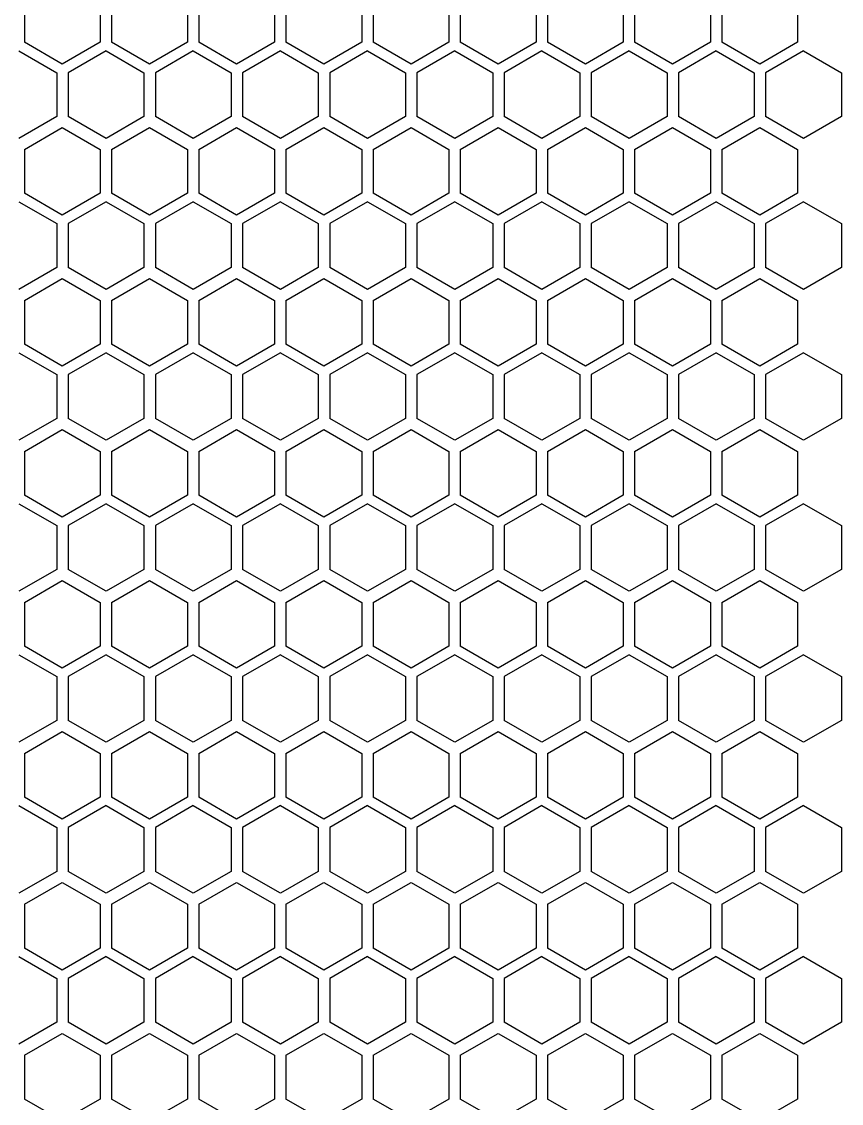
# Model space of a CAD drawing. Extents: x 61367 to 140945, y -1257 to 25588.
# Drawn here: x 71059.6 to 71146.1, y 15887.5 to 16001.6 of the extents above; entities that cross this region are included whole.
import ezdxf

# ---------------------------------------------------------------- set-up
doc = ezdxf.new("R2010")
doc.units = 0
doc.header["$MEASUREMENT"] = 0
doc.layers.get('0').update_dxf_attribs({"linetype": 'CONTINUOUS'})
doc.layers.add('4215-0412-2_0', color=7, linetype='CONTINUOUS')

# ---------------------------------------------------------------- blocks, each defined once
blk = doc.blocks.new('ERGRTHTHRT')
at = {"layer": '4215-0412-2_0', "color": 7, "linetype": 'Continuous'}
for p, q in [((-37459.32, -67689.54), (-37459.32, -67694.16)), ((-37451.32, -67689.54), (-37451.32, -67694.16)), ((-37450.12, -67689.54), (-37450.12, -67694.16)), ((-37442.12, -67689.54), (-37442.12, -67694.16)), ((-37440.92, -67689.54), (-37440.92, -67694.16)), ((-37432.92, -67689.54), (-37432.92, -67694.16)), ((-37431.72, -67689.54), (-37431.72, -67694.16)), ((-37423.72, -67689.54), (-37423.72, -67694.16)), ((-37422.52, -67689.54), (-37422.52, -67694.16)), ((-37414.52, -67689.54), (-37414.52, -67694.16)), ((-37413.32, -67689.54), (-37413.32, -67694.16)), ((-37405.32, -67689.54), (-37405.32, -67694.16)), ((-37404.12, -67689.54), (-37404.12, -67694.16)), ((-37396.12, -67689.54), (-37396.12, -67694.16)), ((-37394.92, -67689.54), (-37394.92, -67694.16)), ((-37386.92, -67689.54), (-37386.92, -67694.16)), ((-37385.72, -67689.54), (-37385.72, -67694.16)), ((-37377.72, -67689.54), (-37377.72, -67694.16)), ((-37455.32, -67696.47), (-37459.32, -67694.16)), ((-37451.32, -67694.16), (-37455.32, -67696.47)), ((-37446.12, -67696.47), (-37450.12, -67694.16)), ((-37442.12, -67694.16), (-37446.12, -67696.47)), ((-37436.92, -67696.47), (-37440.92, -67694.16)), ((-37432.92, -67694.16), (-37436.92, -67696.47)), ((-37427.72, -67696.47), (-37431.72, -67694.16)), ((-37423.72, -67694.16), (-37427.72, -67696.47)), ((-37418.52, -67696.47), (-37422.52, -67694.16)), ((-37414.52, -67694.16), (-37418.52, -67696.47)), ((-37409.32, -67696.47), (-37413.32, -67694.16)), ((-37405.32, -67694.16), (-37409.32, -67696.47)), ((-37400.12, -67696.47), (-37404.12, -67694.16)), ((-37396.12, -67694.16), (-37400.12, -67696.47)), ((-37390.92, -67696.47), (-37394.92, -67694.16)), ((-37386.92, -67694.16), (-37390.92, -67696.47)), ((-37381.72, -67696.47), (-37385.72, -67694.16)), ((-37377.72, -67694.16), (-37381.72, -67696.47)), ((-37459.9, -67695.06), (-37455.9, -67697.37)), ((-37450.7, -67695.06), (-37454.7, -67697.37)), ((-37450.7, -67695.06), (-37446.7, -67697.37)), ((-37441.5, -67695.06), (-37445.5, -67697.37)), ((-37441.5, -67695.06), (-37437.5, -67697.37)), ((-37432.3, -67695.06), (-37436.3, -67697.37)), ((-37432.3, -67695.06), (-37428.3, -67697.37)), ((-37423.1, -67695.06), (-37427.1, -67697.37)), ((-37423.1, -67695.06), (-37419.1, -67697.37)), ((-37413.9, -67695.06), (-37417.9, -67697.37)), ((-37413.9, -67695.06), (-37409.9, -67697.37)), ((-37404.7, -67695.06), (-37408.7, -67697.37)), ((-37404.7, -67695.06), (-37400.7, -67697.37)), ((-37395.5, -67695.06), (-37399.5, -67697.37)), ((-37395.5, -67695.06), (-37391.5, -67697.37)), ((-37386.3, -67695.06), (-37390.3, -67697.37)), ((-37386.3, -67695.06), (-37382.3, -67697.37)), ((-37377.1, -67695.06), (-37381.1, -67697.37)), ((-37377.1, -67695.06), (-37373.1, -67697.37)), ((-37455.9, -67697.37), (-37455.9, -67701.99)), ((-37454.7, -67697.37), (-37454.7, -67701.99)), ((-37446.7, -67697.37), (-37446.7, -67701.99)), ((-37445.5, -67697.37), (-37445.5, -67701.99)), ((-37437.5, -67697.37), (-37437.5, -67701.99)), ((-37436.3, -67697.37), (-37436.3, -67701.99)), ((-37428.3, -67697.37), (-37428.3, -67701.99)), ((-37427.1, -67697.37), (-37427.1, -67701.99)), ((-37419.1, -67697.37), (-37419.1, -67701.99)), ((-37417.9, -67697.37), (-37417.9, -67701.99)), ((-37409.9, -67697.37), (-37409.9, -67701.99)), ((-37408.7, -67697.37), (-37408.7, -67701.99)), ((-37400.7, -67697.37), (-37400.7, -67701.99)), ((-37399.5, -67697.37), (-37399.5, -67701.99)), ((-37391.5, -67697.37), (-37391.5, -67701.99)), ((-37390.3, -67697.37), (-37390.3, -67701.99)), ((-37382.3, -67697.37), (-37382.3, -67701.99)), ((-37381.1, -67697.37), (-37381.1, -67701.99)), ((-37373.1, -67697.37), (-37373.1, -67701.99)), ((-37455.9, -67701.99), (-37459.9, -67704.3)), ((-37450.7, -67704.3), (-37454.7, -67701.99)), ((-37446.7, -67701.99), (-37450.7, -67704.3)), ((-37441.5, -67704.3), (-37445.5, -67701.99)), ((-37437.5, -67701.99), (-37441.5, -67704.3)), ((-37432.3, -67704.3), (-37436.3, -67701.99)), ((-37428.3, -67701.99), (-37432.3, -67704.3)), ((-37423.1, -67704.3), (-37427.1, -67701.99)), ((-37419.1, -67701.99), (-37423.1, -67704.3)), ((-37413.9, -67704.3), (-37417.9, -67701.99)), ((-37409.9, -67701.99), (-37413.9, -67704.3)), ((-37404.7, -67704.3), (-37408.7, -67701.99)), ((-37400.7, -67701.99), (-37404.7, -67704.3)), ((-37395.5, -67704.3), (-37399.5, -67701.99)), ((-37391.5, -67701.99), (-37395.5, -67704.3)), ((-37386.3, -67704.3), (-37390.3, -67701.99)), ((-37382.3, -67701.99), (-37386.3, -67704.3)), ((-37377.1, -67704.3), (-37381.1, -67701.99)), ((-37373.1, -67701.99), (-37377.1, -67704.3)), ((-37459.32, -67705.47), (-37455.32, -67703.16)), ((-37455.32, -67703.16), (-37451.32, -67705.47)), ((-37450.12, -67705.47), (-37446.12, -67703.16)), ((-37446.12, -67703.16), (-37442.12, -67705.47)), ((-37440.92, -67705.47), (-37436.92, -67703.16)), ((-37436.92, -67703.16), (-37432.92, -67705.47)), ((-37431.72, -67705.47), (-37427.72, -67703.16)), ((-37427.72, -67703.16), (-37423.72, -67705.47)), ((-37422.52, -67705.47), (-37418.52, -67703.16)), ((-37418.52, -67703.16), (-37414.52, -67705.47)), ((-37413.32, -67705.47), (-37409.32, -67703.16)), ((-37409.32, -67703.16), (-37405.32, -67705.47)), ((-37404.12, -67705.47), (-37400.12, -67703.16)), ((-37400.12, -67703.16), (-37396.12, -67705.47)), ((-37394.92, -67705.47), (-37390.92, -67703.16)), ((-37390.92, -67703.16), (-37386.92, -67705.47)), ((-37385.72, -67705.47), (-37381.72, -67703.16)), ((-37381.72, -67703.16), (-37377.72, -67705.47)), ((-37459.32, -67705.47), (-37459.32, -67710.09)), ((-37451.32, -67705.47), (-37451.32, -67710.09)), ((-37450.12, -67705.47), (-37450.12, -67710.09)), ((-37442.12, -67705.47), (-37442.12, -67710.09)), ((-37440.92, -67705.47), (-37440.92, -67710.09)), ((-37432.92, -67705.47), (-37432.92, -67710.09)), ((-37431.72, -67705.47), (-37431.72, -67710.09)), ((-37423.72, -67705.47), (-37423.72, -67710.09)), ((-37422.52, -67705.47), (-37422.52, -67710.09)), ((-37414.52, -67705.47), (-37414.52, -67710.09)), ((-37413.32, -67705.47), (-37413.32, -67710.09)), ((-37405.32, -67705.47), (-37405.32, -67710.09)), ((-37404.12, -67705.47), (-37404.12, -67710.09)), ((-37396.12, -67705.47), (-37396.12, -67710.09)), ((-37394.92, -67705.47), (-37394.92, -67710.09)), ((-37386.92, -67705.47), (-37386.92, -67710.09)), ((-37385.72, -67705.47), (-37385.72, -67710.09)), ((-37377.72, -67705.47), (-37377.72, -67710.09)), ((-37455.32, -67712.4), (-37459.32, -67710.09)), ((-37451.32, -67710.09), (-37455.32, -67712.4)), ((-37446.12, -67712.4), (-37450.12, -67710.09)), ((-37442.12, -67710.09), (-37446.12, -67712.4)), ((-37436.92, -67712.4), (-37440.92, -67710.09)), ((-37432.92, -67710.09), (-37436.92, -67712.4)), ((-37427.72, -67712.4), (-37431.72, -67710.09)), ((-37423.72, -67710.09), (-37427.72, -67712.4)), ((-37418.52, -67712.4), (-37422.52, -67710.09)), ((-37414.52, -67710.09), (-37418.52, -67712.4)), ((-37409.32, -67712.4), (-37413.32, -67710.09)), ((-37405.32, -67710.09), (-37409.32, -67712.4)), ((-37400.12, -67712.4), (-37404.12, -67710.09)), ((-37396.12, -67710.09), (-37400.12, -67712.4)), ((-37390.92, -67712.4), (-37394.92, -67710.09)), ((-37386.92, -67710.09), (-37390.92, -67712.4)), ((-37381.72, -67712.4), (-37385.72, -67710.09)), ((-37377.72, -67710.09), (-37381.72, -67712.4)), ((-37459.9, -67710.99), (-37455.9, -67713.3)), ((-37450.7, -67710.99), (-37454.7, -67713.3)), ((-37450.7, -67710.99), (-37446.7, -67713.3)), ((-37441.5, -67710.99), (-37445.5, -67713.3)), ((-37441.5, -67710.99), (-37437.5, -67713.3)), ((-37432.3, -67710.99), (-37436.3, -67713.3)), ((-37432.3, -67710.99), (-37428.3, -67713.3)), ((-37423.1, -67710.99), (-37427.1, -67713.3)), ((-37423.1, -67710.99), (-37419.1, -67713.3)), ((-37413.9, -67710.99), (-37417.9, -67713.3)), ((-37413.9, -67710.99), (-37409.9, -67713.3)), ((-37404.7, -67710.99), (-37408.7, -67713.3)), ((-37404.7, -67710.99), (-37400.7, -67713.3)), ((-37395.5, -67710.99), (-37399.5, -67713.3)), ((-37395.5, -67710.99), (-37391.5, -67713.3)), ((-37386.3, -67710.99), (-37390.3, -67713.3)), ((-37386.3, -67710.99), (-37382.3, -67713.3)), ((-37377.1, -67710.99), (-37381.1, -67713.3)), ((-37377.1, -67710.99), (-37373.1, -67713.3)), ((-37455.9, -67713.3), (-37455.9, -67717.92)), ((-37454.7, -67713.3), (-37454.7, -67717.92)), ((-37446.7, -67713.3), (-37446.7, -67717.92)), ((-37445.5, -67713.3), (-37445.5, -67717.92)), ((-37437.5, -67713.3), (-37437.5, -67717.92)), ((-37436.3, -67713.3), (-37436.3, -67717.92)), ((-37428.3, -67713.3), (-37428.3, -67717.92)), ((-37427.1, -67713.3), (-37427.1, -67717.92)), ((-37419.1, -67713.3), (-37419.1, -67717.92)), ((-37417.9, -67713.3), (-37417.9, -67717.92)), ((-37409.9, -67713.3), (-37409.9, -67717.92)), ((-37408.7, -67713.3), (-37408.7, -67717.92)), ((-37400.7, -67713.3), (-37400.7, -67717.92)), ((-37399.5, -67713.3), (-37399.5, -67717.92)), ((-37391.5, -67713.3), (-37391.5, -67717.92)), ((-37390.3, -67713.3), (-37390.3, -67717.92)), ((-37382.3, -67713.3), (-37382.3, -67717.92)), ((-37381.1, -67713.3), (-37381.1, -67717.92)), ((-37373.1, -67713.3), (-37373.1, -67717.92)), ((-37455.9, -67717.92), (-37459.9, -67720.23)), ((-37450.7, -67720.23), (-37454.7, -67717.92)), ((-37446.7, -67717.92), (-37450.7, -67720.23)), ((-37441.5, -67720.23), (-37445.5, -67717.92)), ((-37437.5, -67717.92), (-37441.5, -67720.23)), ((-37432.3, -67720.23), (-37436.3, -67717.92)), ((-37428.3, -67717.92), (-37432.3, -67720.23)), ((-37423.1, -67720.23), (-37427.1, -67717.92)), ((-37419.1, -67717.92), (-37423.1, -67720.23)), ((-37413.9, -67720.23), (-37417.9, -67717.92)), ((-37409.9, -67717.92), (-37413.9, -67720.23)), ((-37404.7, -67720.23), (-37408.7, -67717.92)), ((-37400.7, -67717.92), (-37404.7, -67720.23)), ((-37395.5, -67720.23), (-37399.5, -67717.92)), ((-37391.5, -67717.92), (-37395.5, -67720.23)), ((-37386.3, -67720.23), (-37390.3, -67717.92)), ((-37382.3, -67717.92), (-37386.3, -67720.23)), ((-37377.1, -67720.23), (-37381.1, -67717.92)), ((-37373.1, -67717.92), (-37377.1, -67720.23)), ((-37459.32, -67721.4), (-37455.32, -67719.09)), ((-37455.32, -67719.09), (-37451.32, -67721.4)), ((-37450.12, -67721.4), (-37446.12, -67719.09)), ((-37446.12, -67719.09), (-37442.12, -67721.4)), ((-37440.92, -67721.4), (-37436.92, -67719.09)), ((-37436.92, -67719.09), (-37432.92, -67721.4)), ((-37431.72, -67721.4), (-37427.72, -67719.09)), ((-37427.72, -67719.09), (-37423.72, -67721.4)), ((-37422.52, -67721.4), (-37418.52, -67719.09)), ((-37418.52, -67719.09), (-37414.52, -67721.4)), ((-37413.32, -67721.4), (-37409.32, -67719.09)), ((-37409.32, -67719.09), (-37405.32, -67721.4)), ((-37404.12, -67721.4), (-37400.12, -67719.09)), ((-37400.12, -67719.09), (-37396.12, -67721.4)), ((-37394.92, -67721.4), (-37390.92, -67719.09)), ((-37390.92, -67719.09), (-37386.92, -67721.4)), ((-37385.72, -67721.4), (-37381.72, -67719.09)), ((-37381.72, -67719.09), (-37377.72, -67721.4)), ((-37459.32, -67721.4), (-37459.32, -67726.02)), ((-37451.32, -67721.4), (-37451.32, -67726.02)), ((-37450.12, -67721.4), (-37450.12, -67726.02)), ((-37442.12, -67721.4), (-37442.12, -67726.02)), ((-37440.92, -67721.4), (-37440.92, -67726.02)), ((-37432.92, -67721.4), (-37432.92, -67726.02)), ((-37431.72, -67721.4), (-37431.72, -67726.02)), ((-37423.72, -67721.4), (-37423.72, -67726.02)), ((-37422.52, -67721.4), (-37422.52, -67726.02)), ((-37414.52, -67721.4), (-37414.52, -67726.02)), ((-37413.32, -67721.4), (-37413.32, -67726.02)), ((-37405.32, -67721.4), (-37405.32, -67726.02)), ((-37404.12, -67721.4), (-37404.12, -67726.02)), ((-37396.12, -67721.4), (-37396.12, -67726.02)), ((-37394.92, -67721.4), (-37394.92, -67726.02)), ((-37386.92, -67721.4), (-37386.92, -67726.02)), ((-37385.72, -67721.4), (-37385.72, -67726.02)), ((-37377.72, -67721.4), (-37377.72, -67726.02)), ((-37455.32, -67728.33), (-37459.32, -67726.02)), ((-37451.32, -67726.02), (-37455.32, -67728.33)), ((-37446.12, -67728.33), (-37450.12, -67726.02)), ((-37442.12, -67726.02), (-37446.12, -67728.33)), ((-37436.92, -67728.33), (-37440.92, -67726.02)), ((-37432.92, -67726.02), (-37436.92, -67728.33)), ((-37427.72, -67728.33), (-37431.72, -67726.02)), ((-37423.72, -67726.02), (-37427.72, -67728.33)), ((-37418.52, -67728.33), (-37422.52, -67726.02)), ((-37414.52, -67726.02), (-37418.52, -67728.33)), ((-37409.32, -67728.33), (-37413.32, -67726.02)), ((-37405.32, -67726.02), (-37409.32, -67728.33)), ((-37400.12, -67728.33), (-37404.12, -67726.02)), ((-37396.12, -67726.02), (-37400.12, -67728.33)), ((-37390.92, -67728.33), (-37394.92, -67726.02)), ((-37386.92, -67726.02), (-37390.92, -67728.33)), ((-37381.72, -67728.33), (-37385.72, -67726.02)), ((-37377.72, -67726.02), (-37381.72, -67728.33)), ((-37459.9, -67726.92), (-37455.9, -67729.23)), ((-37450.7, -67726.92), (-37454.7, -67729.23)), ((-37450.7, -67726.92), (-37446.7, -67729.23)), ((-37441.5, -67726.92), (-37445.5, -67729.23)), ((-37441.5, -67726.92), (-37437.5, -67729.23)), ((-37432.3, -67726.92), (-37436.3, -67729.23)), ((-37432.3, -67726.92), (-37428.3, -67729.23)), ((-37423.1, -67726.92), (-37427.1, -67729.23)), ((-37423.1, -67726.92), (-37419.1, -67729.23)), ((-37413.9, -67726.92), (-37417.9, -67729.23)), ((-37413.9, -67726.92), (-37409.9, -67729.23)), ((-37404.7, -67726.92), (-37408.7, -67729.23)), ((-37404.7, -67726.92), (-37400.7, -67729.23)), ((-37395.5, -67726.92), (-37399.5, -67729.23)), ((-37395.5, -67726.92), (-37391.5, -67729.23)), ((-37386.3, -67726.92), (-37390.3, -67729.23)), ((-37386.3, -67726.92), (-37382.3, -67729.23)), ((-37377.1, -67726.92), (-37381.1, -67729.23)), ((-37377.1, -67726.92), (-37373.1, -67729.23)), ((-37455.9, -67729.23), (-37455.9, -67733.85)), ((-37454.7, -67729.23), (-37454.7, -67733.85)), ((-37446.7, -67729.23), (-37446.7, -67733.85)), ((-37445.5, -67729.23), (-37445.5, -67733.85)), ((-37437.5, -67729.23), (-37437.5, -67733.85)), ((-37436.3, -67729.23), (-37436.3, -67733.85)), ((-37428.3, -67729.23), (-37428.3, -67733.85)), ((-37427.1, -67729.23), (-37427.1, -67733.85)), ((-37419.1, -67729.23), (-37419.1, -67733.85)), ((-37417.9, -67729.23), (-37417.9, -67733.85)), ((-37409.9, -67729.23), (-37409.9, -67733.85)), ((-37408.7, -67729.23), (-37408.7, -67733.85)), ((-37400.7, -67729.23), (-37400.7, -67733.85)), ((-37399.5, -67729.23), (-37399.5, -67733.85)), ((-37391.5, -67729.23), (-37391.5, -67733.85)), ((-37390.3, -67729.23), (-37390.3, -67733.85)), ((-37382.3, -67729.23), (-37382.3, -67733.85)), ((-37381.1, -67729.23), (-37381.1, -67733.85)), ((-37373.1, -67729.23), (-37373.1, -67733.85)), ((-37455.9, -67733.85), (-37459.9, -67736.16)), ((-37450.7, -67736.16), (-37454.7, -67733.85)), ((-37446.7, -67733.85), (-37450.7, -67736.16)), ((-37441.5, -67736.16), (-37445.5, -67733.85)), ((-37437.5, -67733.85), (-37441.5, -67736.16)), ((-37432.3, -67736.16), (-37436.3, -67733.85)), ((-37428.3, -67733.85), (-37432.3, -67736.16)), ((-37423.1, -67736.16), (-37427.1, -67733.85)), ((-37419.1, -67733.85), (-37423.1, -67736.16)), ((-37413.9, -67736.16), (-37417.9, -67733.85)), ((-37409.9, -67733.85), (-37413.9, -67736.16)), ((-37404.7, -67736.16), (-37408.7, -67733.85)), ((-37400.7, -67733.85), (-37404.7, -67736.16)), ((-37395.5, -67736.16), (-37399.5, -67733.85)), ((-37391.5, -67733.85), (-37395.5, -67736.16)), ((-37386.3, -67736.16), (-37390.3, -67733.85)), ((-37382.3, -67733.85), (-37386.3, -67736.16)), ((-37377.1, -67736.16), (-37381.1, -67733.85)), ((-37373.1, -67733.85), (-37377.1, -67736.16)), ((-37459.32, -67737.33), (-37455.32, -67735.02)), ((-37455.32, -67735.02), (-37451.32, -67737.33)), ((-37450.12, -67737.33), (-37446.12, -67735.02)), ((-37446.12, -67735.02), (-37442.12, -67737.33)), ((-37440.92, -67737.33), (-37436.92, -67735.02)), ((-37436.92, -67735.02), (-37432.92, -67737.33)), ((-37431.72, -67737.33), (-37427.72, -67735.02)), ((-37427.72, -67735.02), (-37423.72, -67737.33)), ((-37422.52, -67737.33), (-37418.52, -67735.02)), ((-37418.52, -67735.02), (-37414.52, -67737.33)), ((-37413.32, -67737.33), (-37409.32, -67735.02)), ((-37409.32, -67735.02), (-37405.32, -67737.33)), ((-37404.12, -67737.33), (-37400.12, -67735.02)), ((-37400.12, -67735.02), (-37396.12, -67737.33)), ((-37394.92, -67737.33), (-37390.92, -67735.02)), ((-37390.92, -67735.02), (-37386.92, -67737.33)), ((-37385.72, -67737.33), (-37381.72, -67735.02)), ((-37381.72, -67735.02), (-37377.72, -67737.33)), ((-37459.32, -67737.33), (-37459.32, -67741.95)), ((-37451.32, -67737.33), (-37451.32, -67741.95)), ((-37450.12, -67737.33), (-37450.12, -67741.95)), ((-37442.12, -67737.33), (-37442.12, -67741.95)), ((-37440.92, -67737.33), (-37440.92, -67741.95)), ((-37432.92, -67737.33), (-37432.92, -67741.95)), ((-37431.72, -67737.33), (-37431.72, -67741.95)), ((-37423.72, -67737.33), (-37423.72, -67741.95)), ((-37422.52, -67737.33), (-37422.52, -67741.95)), ((-37414.52, -67737.33), (-37414.52, -67741.95)), ((-37413.32, -67737.33), (-37413.32, -67741.95)), ((-37405.32, -67737.33), (-37405.32, -67741.95)), ((-37404.12, -67737.33), (-37404.12, -67741.95)), ((-37396.12, -67737.33), (-37396.12, -67741.95)), ((-37394.92, -67737.33), (-37394.92, -67741.95)), ((-37386.92, -67737.33), (-37386.92, -67741.95)), ((-37385.72, -67737.33), (-37385.72, -67741.95)), ((-37377.72, -67737.33), (-37377.72, -67741.95)), ((-37455.32, -67744.26), (-37459.32, -67741.95)), ((-37451.32, -67741.95), (-37455.32, -67744.26)), ((-37446.12, -67744.26), (-37450.12, -67741.95)), ((-37442.12, -67741.95), (-37446.12, -67744.26)), ((-37436.92, -67744.26), (-37440.92, -67741.95)), ((-37432.92, -67741.95), (-37436.92, -67744.26)), ((-37427.72, -67744.26), (-37431.72, -67741.95)), ((-37423.72, -67741.95), (-37427.72, -67744.26)), ((-37418.52, -67744.26), (-37422.52, -67741.95)), ((-37414.52, -67741.95), (-37418.52, -67744.26)), ((-37409.32, -67744.26), (-37413.32, -67741.95)), ((-37405.32, -67741.95), (-37409.32, -67744.26)), ((-37400.12, -67744.26), (-37404.12, -67741.95)), ((-37396.12, -67741.95), (-37400.12, -67744.26)), ((-37390.92, -67744.26), (-37394.92, -67741.95)), ((-37386.92, -67741.95), (-37390.92, -67744.26)), ((-37381.72, -67744.26), (-37385.72, -67741.95)), ((-37377.72, -67741.95), (-37381.72, -67744.26)), ((-37459.9, -67742.85), (-37455.9, -67745.16)), ((-37450.7, -67742.85), (-37454.7, -67745.16)), ((-37450.7, -67742.85), (-37446.7, -67745.16)), ((-37441.5, -67742.85), (-37445.5, -67745.16)), ((-37441.5, -67742.85), (-37437.5, -67745.16)), ((-37432.3, -67742.85), (-37436.3, -67745.16)), ((-37432.3, -67742.85), (-37428.3, -67745.16)), ((-37423.1, -67742.85), (-37427.1, -67745.16)), ((-37423.1, -67742.85), (-37419.1, -67745.16)), ((-37413.9, -67742.85), (-37417.9, -67745.16)), ((-37413.9, -67742.85), (-37409.9, -67745.16)), ((-37404.7, -67742.85), (-37408.7, -67745.16)), ((-37404.7, -67742.85), (-37400.7, -67745.16)), ((-37395.5, -67742.85), (-37399.5, -67745.16)), ((-37395.5, -67742.85), (-37391.5, -67745.16)), ((-37386.3, -67742.85), (-37390.3, -67745.16)), ((-37386.3, -67742.85), (-37382.3, -67745.16)), ((-37377.1, -67742.85), (-37381.1, -67745.16)), ((-37377.1, -67742.85), (-37373.1, -67745.16)), ((-37455.9, -67745.16), (-37455.9, -67749.78)), ((-37454.7, -67745.16), (-37454.7, -67749.78)), ((-37446.7, -67745.16), (-37446.7, -67749.78)), ((-37445.5, -67745.16), (-37445.5, -67749.78)), ((-37437.5, -67745.16), (-37437.5, -67749.78)), ((-37436.3, -67745.16), (-37436.3, -67749.78)), ((-37428.3, -67745.16), (-37428.3, -67749.78)), ((-37427.1, -67745.16), (-37427.1, -67749.78)), ((-37419.1, -67745.16), (-37419.1, -67749.78)), ((-37417.9, -67745.16), (-37417.9, -67749.78)), ((-37409.9, -67745.16), (-37409.9, -67749.78)), ((-37408.7, -67745.16), (-37408.7, -67749.78)), ((-37400.7, -67745.16), (-37400.7, -67749.78)), ((-37399.5, -67745.16), (-37399.5, -67749.78)), ((-37391.5, -67745.16), (-37391.5, -67749.78)), ((-37390.3, -67745.16), (-37390.3, -67749.78)), ((-37382.3, -67745.16), (-37382.3, -67749.78)), ((-37381.1, -67745.16), (-37381.1, -67749.78)), ((-37373.1, -67745.16), (-37373.1, -67749.78)), ((-37455.9, -67749.78), (-37459.9, -67752.09)), ((-37450.7, -67752.09), (-37454.7, -67749.78)), ((-37446.7, -67749.78), (-37450.7, -67752.09)), ((-37441.5, -67752.09), (-37445.5, -67749.78)), ((-37437.5, -67749.78), (-37441.5, -67752.09)), ((-37432.3, -67752.09), (-37436.3, -67749.78)), ((-37428.3, -67749.78), (-37432.3, -67752.09)), ((-37423.1, -67752.09), (-37427.1, -67749.78)), ((-37419.1, -67749.78), (-37423.1, -67752.09)), ((-37413.9, -67752.09), (-37417.9, -67749.78)), ((-37409.9, -67749.78), (-37413.9, -67752.09)), ((-37404.7, -67752.09), (-37408.7, -67749.78)), ((-37400.7, -67749.78), (-37404.7, -67752.09)), ((-37395.5, -67752.09), (-37399.5, -67749.78)), ((-37391.5, -67749.78), (-37395.5, -67752.09)), ((-37386.3, -67752.09), (-37390.3, -67749.78)), ((-37382.3, -67749.78), (-37386.3, -67752.09)), ((-37377.1, -67752.09), (-37381.1, -67749.78)), ((-37373.1, -67749.78), (-37377.1, -67752.09)), ((-37459.32, -67753.26), (-37455.32, -67750.95)), ((-37455.32, -67750.95), (-37451.32, -67753.26)), ((-37450.12, -67753.26), (-37446.12, -67750.95)), ((-37446.12, -67750.95), (-37442.12, -67753.26)), ((-37440.92, -67753.26), (-37436.92, -67750.95)), ((-37436.92, -67750.95), (-37432.92, -67753.26)), ((-37431.72, -67753.26), (-37427.72, -67750.95)), ((-37427.72, -67750.95), (-37423.72, -67753.26)), ((-37422.52, -67753.26), (-37418.52, -67750.95)), ((-37418.52, -67750.95), (-37414.52, -67753.26)), ((-37413.32, -67753.26), (-37409.32, -67750.95)), ((-37409.32, -67750.95), (-37405.32, -67753.26)), ((-37404.12, -67753.26), (-37400.12, -67750.95)), ((-37400.12, -67750.95), (-37396.12, -67753.26)), ((-37394.92, -67753.26), (-37390.92, -67750.95)), ((-37390.92, -67750.95), (-37386.92, -67753.26)), ((-37385.72, -67753.26), (-37381.72, -67750.95)), ((-37381.72, -67750.95), (-37377.72, -67753.26)), ((-37459.32, -67753.26), (-37459.32, -67757.88)), ((-37451.32, -67753.26), (-37451.32, -67757.88)), ((-37450.12, -67753.26), (-37450.12, -67757.88)), ((-37442.12, -67753.26), (-37442.12, -67757.88)), ((-37440.92, -67753.26), (-37440.92, -67757.88)), ((-37432.92, -67753.26), (-37432.92, -67757.88)), ((-37431.72, -67753.26), (-37431.72, -67757.88)), ((-37423.72, -67753.26), (-37423.72, -67757.88)), ((-37422.52, -67753.26), (-37422.52, -67757.88)), ((-37414.52, -67753.26), (-37414.52, -67757.88)), ((-37413.32, -67753.26), (-37413.32, -67757.88)), ((-37405.32, -67753.26), (-37405.32, -67757.88)), ((-37404.12, -67753.26), (-37404.12, -67757.88)), ((-37396.12, -67753.26), (-37396.12, -67757.88)), ((-37394.92, -67753.26), (-37394.92, -67757.88)), ((-37386.92, -67753.26), (-37386.92, -67757.88)), ((-37385.72, -67753.26), (-37385.72, -67757.88)), ((-37377.72, -67753.26), (-37377.72, -67757.88)), ((-37455.32, -67760.19), (-37459.32, -67757.88)), ((-37451.32, -67757.88), (-37455.32, -67760.19)), ((-37446.12, -67760.19), (-37450.12, -67757.88)), ((-37442.12, -67757.88), (-37446.12, -67760.19)), ((-37436.92, -67760.19), (-37440.92, -67757.88)), ((-37432.92, -67757.88), (-37436.92, -67760.19)), ((-37427.72, -67760.19), (-37431.72, -67757.88)), ((-37423.72, -67757.88), (-37427.72, -67760.19)), ((-37418.52, -67760.19), (-37422.52, -67757.88)), ((-37414.52, -67757.88), (-37418.52, -67760.19)), ((-37409.32, -67760.19), (-37413.32, -67757.88)), ((-37405.32, -67757.88), (-37409.32, -67760.19)), ((-37400.12, -67760.19), (-37404.12, -67757.88)), ((-37396.12, -67757.88), (-37400.12, -67760.19)), ((-37390.92, -67760.19), (-37394.92, -67757.88)), ((-37386.92, -67757.88), (-37390.92, -67760.19)), ((-37381.72, -67760.19), (-37385.72, -67757.88)), ((-37377.72, -67757.88), (-37381.72, -67760.19)), ((-37459.9, -67758.78), (-37455.9, -67761.09)), ((-37450.7, -67758.78), (-37454.7, -67761.09)), ((-37450.7, -67758.78), (-37446.7, -67761.09)), ((-37441.5, -67758.78), (-37445.5, -67761.09)), ((-37441.5, -67758.78), (-37437.5, -67761.09)), ((-37432.3, -67758.78), (-37436.3, -67761.09)), ((-37432.3, -67758.78), (-37428.3, -67761.09)), ((-37423.1, -67758.78), (-37427.1, -67761.09)), ((-37423.1, -67758.78), (-37419.1, -67761.09)), ((-37413.9, -67758.78), (-37417.9, -67761.09)), ((-37413.9, -67758.78), (-37409.9, -67761.09)), ((-37404.7, -67758.78), (-37408.7, -67761.09)), ((-37404.7, -67758.78), (-37400.7, -67761.09)), ((-37395.5, -67758.78), (-37399.5, -67761.09)), ((-37395.5, -67758.78), (-37391.5, -67761.09)), ((-37386.3, -67758.78), (-37390.3, -67761.09)), ((-37386.3, -67758.78), (-37382.3, -67761.09)), ((-37377.1, -67758.78), (-37381.1, -67761.09)), ((-37377.1, -67758.78), (-37373.1, -67761.09)), ((-37455.9, -67761.09), (-37455.9, -67765.71)), ((-37454.7, -67761.09), (-37454.7, -67765.71)), ((-37446.7, -67761.09), (-37446.7, -67765.71)), ((-37445.5, -67761.09), (-37445.5, -67765.71)), ((-37437.5, -67761.09), (-37437.5, -67765.71)), ((-37436.3, -67761.09), (-37436.3, -67765.71)), ((-37428.3, -67761.09), (-37428.3, -67765.71)), ((-37427.1, -67761.09), (-37427.1, -67765.71)), ((-37419.1, -67761.09), (-37419.1, -67765.71)), ((-37417.9, -67761.09), (-37417.9, -67765.71)), ((-37409.9, -67761.09), (-37409.9, -67765.71)), ((-37408.7, -67761.09), (-37408.7, -67765.71)), ((-37400.7, -67761.09), (-37400.7, -67765.71)), ((-37399.5, -67761.09), (-37399.5, -67765.71)), ((-37391.5, -67761.09), (-37391.5, -67765.71)), ((-37390.3, -67761.09), (-37390.3, -67765.71)), ((-37382.3, -67761.09), (-37382.3, -67765.71)), ((-37381.1, -67761.09), (-37381.1, -67765.71)), ((-37373.1, -67761.09), (-37373.1, -67765.71)), ((-37455.9, -67765.71), (-37459.9, -67768.02)), ((-37450.7, -67768.02), (-37454.7, -67765.71)), ((-37446.7, -67765.71), (-37450.7, -67768.02)), ((-37441.5, -67768.02), (-37445.5, -67765.71)), ((-37437.5, -67765.71), (-37441.5, -67768.02)), ((-37432.3, -67768.02), (-37436.3, -67765.71)), ((-37428.3, -67765.71), (-37432.3, -67768.02)), ((-37423.1, -67768.02), (-37427.1, -67765.71)), ((-37419.1, -67765.71), (-37423.1, -67768.02)), ((-37413.9, -67768.02), (-37417.9, -67765.71)), ((-37409.9, -67765.71), (-37413.9, -67768.02)), ((-37404.7, -67768.02), (-37408.7, -67765.71)), ((-37400.7, -67765.71), (-37404.7, -67768.02)), ((-37395.5, -67768.02), (-37399.5, -67765.71)), ((-37391.5, -67765.71), (-37395.5, -67768.02)), ((-37386.3, -67768.02), (-37390.3, -67765.71)), ((-37382.3, -67765.71), (-37386.3, -67768.02)), ((-37377.1, -67768.02), (-37381.1, -67765.71)), ((-37373.1, -67765.71), (-37377.1, -67768.02)), ((-37459.32, -67769.19), (-37455.32, -67766.88)), ((-37455.32, -67766.88), (-37451.32, -67769.19)), ((-37450.12, -67769.19), (-37446.12, -67766.88)), ((-37446.12, -67766.88), (-37442.12, -67769.19)), ((-37440.92, -67769.19), (-37436.92, -67766.88)), ((-37436.92, -67766.88), (-37432.92, -67769.19)), ((-37431.72, -67769.19), (-37427.72, -67766.88)), ((-37427.72, -67766.88), (-37423.72, -67769.19)), ((-37422.52, -67769.19), (-37418.52, -67766.88)), ((-37418.52, -67766.88), (-37414.52, -67769.19)), ((-37413.32, -67769.19), (-37409.32, -67766.88)), ((-37409.32, -67766.88), (-37405.32, -67769.19)), ((-37404.12, -67769.19), (-37400.12, -67766.88)), ((-37400.12, -67766.88), (-37396.12, -67769.19)), ((-37394.92, -67769.19), (-37390.92, -67766.88)), ((-37390.92, -67766.88), (-37386.92, -67769.19)), ((-37385.72, -67769.19), (-37381.72, -67766.88)), ((-37381.72, -67766.88), (-37377.72, -67769.19)), ((-37459.32, -67769.19), (-37459.32, -67773.81)), ((-37451.32, -67769.19), (-37451.32, -67773.81)), ((-37450.12, -67769.19), (-37450.12, -67773.81)), ((-37442.12, -67769.19), (-37442.12, -67773.81)), ((-37440.92, -67769.19), (-37440.92, -67773.81)), ((-37432.92, -67769.19), (-37432.92, -67773.81)), ((-37431.72, -67769.19), (-37431.72, -67773.81)), ((-37423.72, -67769.19), (-37423.72, -67773.81)), ((-37422.52, -67769.19), (-37422.52, -67773.81)), ((-37414.52, -67769.19), (-37414.52, -67773.81)), ((-37413.32, -67769.19), (-37413.32, -67773.81)), ((-37405.32, -67769.19), (-37405.32, -67773.81)), ((-37404.12, -67769.19), (-37404.12, -67773.81)), ((-37396.12, -67769.19), (-37396.12, -67773.81)), ((-37394.92, -67769.19), (-37394.92, -67773.81)), ((-37386.92, -67769.19), (-37386.92, -67773.81)), ((-37385.72, -67769.19), (-37385.72, -67773.81)), ((-37377.72, -67769.19), (-37377.72, -67773.81)), ((-37455.32, -67776.12), (-37459.32, -67773.81)), ((-37451.32, -67773.81), (-37455.32, -67776.12)), ((-37446.12, -67776.12), (-37450.12, -67773.81)), ((-37442.12, -67773.81), (-37446.12, -67776.12)), ((-37436.92, -67776.12), (-37440.92, -67773.81)), ((-37432.92, -67773.81), (-37436.92, -67776.12)), ((-37427.72, -67776.12), (-37431.72, -67773.81)), ((-37423.72, -67773.81), (-37427.72, -67776.12)), ((-37418.52, -67776.12), (-37422.52, -67773.81)), ((-37414.52, -67773.81), (-37418.52, -67776.12)), ((-37409.32, -67776.12), (-37413.32, -67773.81)), ((-37405.32, -67773.81), (-37409.32, -67776.12)), ((-37400.12, -67776.12), (-37404.12, -67773.81)), ((-37396.12, -67773.81), (-37400.12, -67776.12)), ((-37390.92, -67776.12), (-37394.92, -67773.81)), ((-37386.92, -67773.81), (-37390.92, -67776.12)), ((-37381.72, -67776.12), (-37385.72, -67773.81)), ((-37377.72, -67773.81), (-37381.72, -67776.12)), ((-37459.9, -67774.71), (-37455.9, -67777.02)), ((-37450.7, -67774.71), (-37454.7, -67777.02)), ((-37450.7, -67774.71), (-37446.7, -67777.02)), ((-37441.5, -67774.71), (-37445.5, -67777.02)), ((-37441.5, -67774.71), (-37437.5, -67777.02)), ((-37432.3, -67774.71), (-37436.3, -67777.02)), ((-37432.3, -67774.71), (-37428.3, -67777.02)), ((-37423.1, -67774.71), (-37427.1, -67777.02)), ((-37423.1, -67774.71), (-37419.1, -67777.02)), ((-37413.9, -67774.71), (-37417.9, -67777.02)), ((-37413.9, -67774.71), (-37409.9, -67777.02)), ((-37404.7, -67774.71), (-37408.7, -67777.02)), ((-37404.7, -67774.71), (-37400.7, -67777.02)), ((-37395.5, -67774.71), (-37399.5, -67777.02)), ((-37395.5, -67774.71), (-37391.5, -67777.02)), ((-37386.3, -67774.71), (-37390.3, -67777.02)), ((-37386.3, -67774.71), (-37382.3, -67777.02)), ((-37377.1, -67774.71), (-37381.1, -67777.02)), ((-37377.1, -67774.71), (-37373.1, -67777.02)), ((-37455.9, -67777.02), (-37455.9, -67781.64)), ((-37454.7, -67777.02), (-37454.7, -67781.64)), ((-37446.7, -67777.02), (-37446.7, -67781.64)), ((-37445.5, -67777.02), (-37445.5, -67781.64)), ((-37437.5, -67777.02), (-37437.5, -67781.64)), ((-37436.3, -67777.02), (-37436.3, -67781.64)), ((-37428.3, -67777.02), (-37428.3, -67781.64)), ((-37427.1, -67777.02), (-37427.1, -67781.64)), ((-37419.1, -67777.02), (-37419.1, -67781.64)), ((-37417.9, -67777.02), (-37417.9, -67781.64)), ((-37409.9, -67777.02), (-37409.9, -67781.64)), ((-37408.7, -67777.02), (-37408.7, -67781.64)), ((-37400.7, -67777.02), (-37400.7, -67781.64)), ((-37399.5, -67777.02), (-37399.5, -67781.64)), ((-37391.5, -67777.02), (-37391.5, -67781.64)), ((-37390.3, -67777.02), (-37390.3, -67781.64)), ((-37382.3, -67777.02), (-37382.3, -67781.64)), ((-37381.1, -67777.02), (-37381.1, -67781.64)), ((-37373.1, -67777.02), (-37373.1, -67781.64)), ((-37455.9, -67781.64), (-37459.9, -67783.95)), ((-37450.7, -67783.95), (-37454.7, -67781.64)), ((-37446.7, -67781.64), (-37450.7, -67783.95)), ((-37441.5, -67783.95), (-37445.5, -67781.64)), ((-37437.5, -67781.64), (-37441.5, -67783.95)), ((-37432.3, -67783.95), (-37436.3, -67781.64)), ((-37428.3, -67781.64), (-37432.3, -67783.95)), ((-37423.1, -67783.95), (-37427.1, -67781.64)), ((-37419.1, -67781.64), (-37423.1, -67783.95)), ((-37413.9, -67783.95), (-37417.9, -67781.64)), ((-37409.9, -67781.64), (-37413.9, -67783.95)), ((-37404.7, -67783.95), (-37408.7, -67781.64)), ((-37400.7, -67781.64), (-37404.7, -67783.95)), ((-37395.5, -67783.95), (-37399.5, -67781.64)), ((-37391.5, -67781.64), (-37395.5, -67783.95)), ((-37386.3, -67783.95), (-37390.3, -67781.64)), ((-37382.3, -67781.64), (-37386.3, -67783.95)), ((-37377.1, -67783.95), (-37381.1, -67781.64)), ((-37373.1, -67781.64), (-37377.1, -67783.95)), ((-37459.32, -67785.12), (-37455.32, -67782.81)), ((-37455.32, -67782.81), (-37451.32, -67785.12)), ((-37450.12, -67785.12), (-37446.12, -67782.81)), ((-37446.12, -67782.81), (-37442.12, -67785.12)), ((-37440.92, -67785.12), (-37436.92, -67782.81)), ((-37436.92, -67782.81), (-37432.92, -67785.12)), ((-37431.72, -67785.12), (-37427.72, -67782.81)), ((-37427.72, -67782.81), (-37423.72, -67785.12)), ((-37422.52, -67785.12), (-37418.52, -67782.81)), ((-37418.52, -67782.81), (-37414.52, -67785.12)), ((-37413.32, -67785.12), (-37409.32, -67782.81)), ((-37409.32, -67782.81), (-37405.32, -67785.12)), ((-37404.12, -67785.12), (-37400.12, -67782.81)), ((-37400.12, -67782.81), (-37396.12, -67785.12)), ((-37394.92, -67785.12), (-37390.92, -67782.81)), ((-37390.92, -67782.81), (-37386.92, -67785.12)), ((-37385.72, -67785.12), (-37381.72, -67782.81)), ((-37381.72, -67782.81), (-37377.72, -67785.12)), ((-37459.32, -67785.12), (-37459.32, -67789.74)), ((-37451.32, -67785.12), (-37451.32, -67789.74)), ((-37450.12, -67785.12), (-37450.12, -67789.74)), ((-37442.12, -67785.12), (-37442.12, -67789.74)), ((-37440.92, -67785.12), (-37440.92, -67789.74)), ((-37432.92, -67785.12), (-37432.92, -67789.74)), ((-37431.72, -67785.12), (-37431.72, -67789.74)), ((-37423.72, -67785.12), (-37423.72, -67789.74)), ((-37422.52, -67785.12), (-37422.52, -67789.74)), ((-37414.52, -67785.12), (-37414.52, -67789.74)), ((-37413.32, -67785.12), (-37413.32, -67789.74)), ((-37405.32, -67785.12), (-37405.32, -67789.74)), ((-37404.12, -67785.12), (-37404.12, -67789.74)), ((-37396.12, -67785.12), (-37396.12, -67789.74)), ((-37394.92, -67785.12), (-37394.92, -67789.74)), ((-37386.92, -67785.12), (-37386.92, -67789.74)), ((-37385.72, -67785.12), (-37385.72, -67789.74)), ((-37377.72, -67785.12), (-37377.72, -67789.74)), ((-37459.9, -67790.64), (-37455.9, -67792.95)), ((-37455.32, -67792.05), (-37459.32, -67789.74)), ((-37451.32, -67789.74), (-37455.32, -67792.05)), ((-37450.7, -67790.64), (-37454.7, -67792.95)), ((-37450.7, -67790.64), (-37446.7, -67792.95)), ((-37446.12, -67792.05), (-37450.12, -67789.74)), ((-37442.12, -67789.74), (-37446.12, -67792.05)), ((-37441.5, -67790.64), (-37445.5, -67792.95)), ((-37441.5, -67790.64), (-37437.5, -67792.95)), ((-37436.92, -67792.05), (-37440.92, -67789.74)), ((-37432.92, -67789.74), (-37436.92, -67792.05)), ((-37432.3, -67790.64), (-37436.3, -67792.95)), ((-37432.3, -67790.64), (-37428.3, -67792.95)), ((-37427.72, -67792.05), (-37431.72, -67789.74)), ((-37423.72, -67789.74), (-37427.72, -67792.05)), ((-37423.1, -67790.64), (-37427.1, -67792.95)), ((-37423.1, -67790.64), (-37419.1, -67792.95)), ((-37418.52, -67792.05), (-37422.52, -67789.74)), ((-37414.52, -67789.74), (-37418.52, -67792.05)), ((-37413.9, -67790.64), (-37417.9, -67792.95)), ((-37413.9, -67790.64), (-37409.9, -67792.95)), ((-37409.32, -67792.05), (-37413.32, -67789.74)), ((-37405.32, -67789.74), (-37409.32, -67792.05)), ((-37404.7, -67790.64), (-37408.7, -67792.95)), ((-37404.7, -67790.64), (-37400.7, -67792.95)), ((-37400.12, -67792.05), (-37404.12, -67789.74)), ((-37396.12, -67789.74), (-37400.12, -67792.05)), ((-37395.5, -67790.64), (-37399.5, -67792.95)), ((-37395.5, -67790.64), (-37391.5, -67792.95)), ((-37390.92, -67792.05), (-37394.92, -67789.74)), ((-37386.92, -67789.74), (-37390.92, -67792.05)), ((-37386.3, -67790.64), (-37390.3, -67792.95)), ((-37386.3, -67790.64), (-37382.3, -67792.95)), ((-37381.72, -67792.05), (-37385.72, -67789.74)), ((-37377.72, -67789.74), (-37381.72, -67792.05)), ((-37377.1, -67790.64), (-37381.1, -67792.95)), ((-37377.1, -67790.64), (-37373.1, -67792.95)), ((-37455.9, -67792.95), (-37455.9, -67797.57)), ((-37454.7, -67792.95), (-37454.7, -67797.57)), ((-37446.7, -67792.95), (-37446.7, -67797.57)), ((-37445.5, -67792.95), (-37445.5, -67797.57)), ((-37437.5, -67792.95), (-37437.5, -67797.57)), ((-37436.3, -67792.95), (-37436.3, -67797.57)), ((-37428.3, -67792.95), (-37428.3, -67797.57)), ((-37427.1, -67792.95), (-37427.1, -67797.57)), ((-37419.1, -67792.95), (-37419.1, -67797.57)), ((-37417.9, -67792.95), (-37417.9, -67797.57)), ((-37409.9, -67792.95), (-37409.9, -67797.57)), ((-37408.7, -67792.95), (-37408.7, -67797.57)), ((-37400.7, -67792.95), (-37400.7, -67797.57)), ((-37399.5, -67792.95), (-37399.5, -67797.57)), ((-37391.5, -67792.95), (-37391.5, -67797.57)), ((-37390.3, -67792.95), (-37390.3, -67797.57)), ((-37382.3, -67792.95), (-37382.3, -67797.57)), ((-37381.1, -67792.95), (-37381.1, -67797.57)), ((-37373.1, -67792.95), (-37373.1, -67797.57)), ((-37455.9, -67797.57), (-37459.9, -67799.88)), ((-37450.7, -67799.88), (-37454.7, -67797.57)), ((-37446.7, -67797.57), (-37450.7, -67799.88)), ((-37441.5, -67799.88), (-37445.5, -67797.57)), ((-37437.5, -67797.57), (-37441.5, -67799.88)), ((-37432.3, -67799.88), (-37436.3, -67797.57)), ((-37428.3, -67797.57), (-37432.3, -67799.88)), ((-37423.1, -67799.88), (-37427.1, -67797.57)), ((-37419.1, -67797.57), (-37423.1, -67799.88)), ((-37413.9, -67799.88), (-37417.9, -67797.57)), ((-37409.9, -67797.57), (-37413.9, -67799.88)), ((-37404.7, -67799.88), (-37408.7, -67797.57)), ((-37400.7, -67797.57), (-37404.7, -67799.88)), ((-37395.5, -67799.88), (-37399.5, -67797.57)), ((-37391.5, -67797.57), (-37395.5, -67799.88)), ((-37386.3, -67799.88), (-37390.3, -67797.57)), ((-37382.3, -67797.57), (-37386.3, -67799.88)), ((-37377.1, -67799.88), (-37381.1, -67797.57)), ((-37373.1, -67797.57), (-37377.1, -67799.88)), ((-37459.32, -67801.05), (-37455.32, -67798.74)), ((-37455.32, -67798.74), (-37451.32, -67801.05)), ((-37450.12, -67801.05), (-37446.12, -67798.74)), ((-37446.12, -67798.74), (-37442.12, -67801.05)), ((-37440.92, -67801.05), (-37436.92, -67798.74)), ((-37436.92, -67798.74), (-37432.92, -67801.05)), ((-37431.72, -67801.05), (-37427.72, -67798.74)), ((-37427.72, -67798.74), (-37423.72, -67801.05)), ((-37422.52, -67801.05), (-37418.52, -67798.74)), ((-37418.52, -67798.74), (-37414.52, -67801.05)), ((-37413.32, -67801.05), (-37409.32, -67798.74)), ((-37409.32, -67798.74), (-37405.32, -67801.05)), ((-37404.12, -67801.05), (-37400.12, -67798.74)), ((-37400.12, -67798.74), (-37396.12, -67801.05)), ((-37394.92, -67801.05), (-37390.92, -67798.74)), ((-37390.92, -67798.74), (-37386.92, -67801.05)), ((-37385.72, -67801.05), (-37381.72, -67798.74)), ((-37381.72, -67798.74), (-37377.72, -67801.05)), ((-37459.32, -67801.05), (-37459.32, -67805.67)), ((-37451.32, -67801.05), (-37451.32, -67805.67)), ((-37450.12, -67801.05), (-37450.12, -67805.67)), ((-37442.12, -67801.05), (-37442.12, -67805.67)), ((-37440.92, -67801.05), (-37440.92, -67805.67)), ((-37432.92, -67801.05), (-37432.92, -67805.67)), ((-37431.72, -67801.05), (-37431.72, -67805.67)), ((-37423.72, -67801.05), (-37423.72, -67805.67)), ((-37422.52, -67801.05), (-37422.52, -67805.67)), ((-37414.52, -67801.05), (-37414.52, -67805.67)), ((-37413.32, -67801.05), (-37413.32, -67805.67)), ((-37405.32, -67801.05), (-37405.32, -67805.67)), ((-37404.12, -67801.05), (-37404.12, -67805.67)), ((-37396.12, -67801.05), (-37396.12, -67805.67)), ((-37394.92, -67801.05), (-37394.92, -67805.67)), ((-37386.92, -67801.05), (-37386.92, -67805.67)), ((-37385.72, -67801.05), (-37385.72, -67805.67)), ((-37377.72, -67801.05), (-37377.72, -67805.67)), ((-37455.32, -67807.98), (-37459.32, -67805.67)), ((-37451.32, -67805.67), (-37455.32, -67807.98)), ((-37446.12, -67807.98), (-37450.12, -67805.67)), ((-37442.12, -67805.67), (-37446.12, -67807.98)), ((-37436.92, -67807.98), (-37440.92, -67805.67)), ((-37432.92, -67805.67), (-37436.92, -67807.98)), ((-37427.72, -67807.98), (-37431.72, -67805.67)), ((-37423.72, -67805.67), (-37427.72, -67807.98)), ((-37418.52, -67807.98), (-37422.52, -67805.67)), ((-37414.52, -67805.67), (-37418.52, -67807.98)), ((-37409.32, -67807.98), (-37413.32, -67805.67)), ((-37405.32, -67805.67), (-37409.32, -67807.98)), ((-37400.12, -67807.98), (-37404.12, -67805.67)), ((-37396.12, -67805.67), (-37400.12, -67807.98)), ((-37390.92, -67807.98), (-37394.92, -67805.67)), ((-37386.92, -67805.67), (-37390.92, -67807.98)), ((-37381.72, -67807.98), (-37385.72, -67805.67)), ((-37377.72, -67805.67), (-37381.72, -67807.98))]:
    blk.add_line(p, q, dxfattribs=at)

msp = doc.modelspace()

# ---------------------------------------------------------------- block references
at = {"lineweight": -3}
msp.add_blockref('ERGRTHTHRT', (108519.232, 83693.606), dxfattribs=at)

doc.saveas('drawing.dxf')
